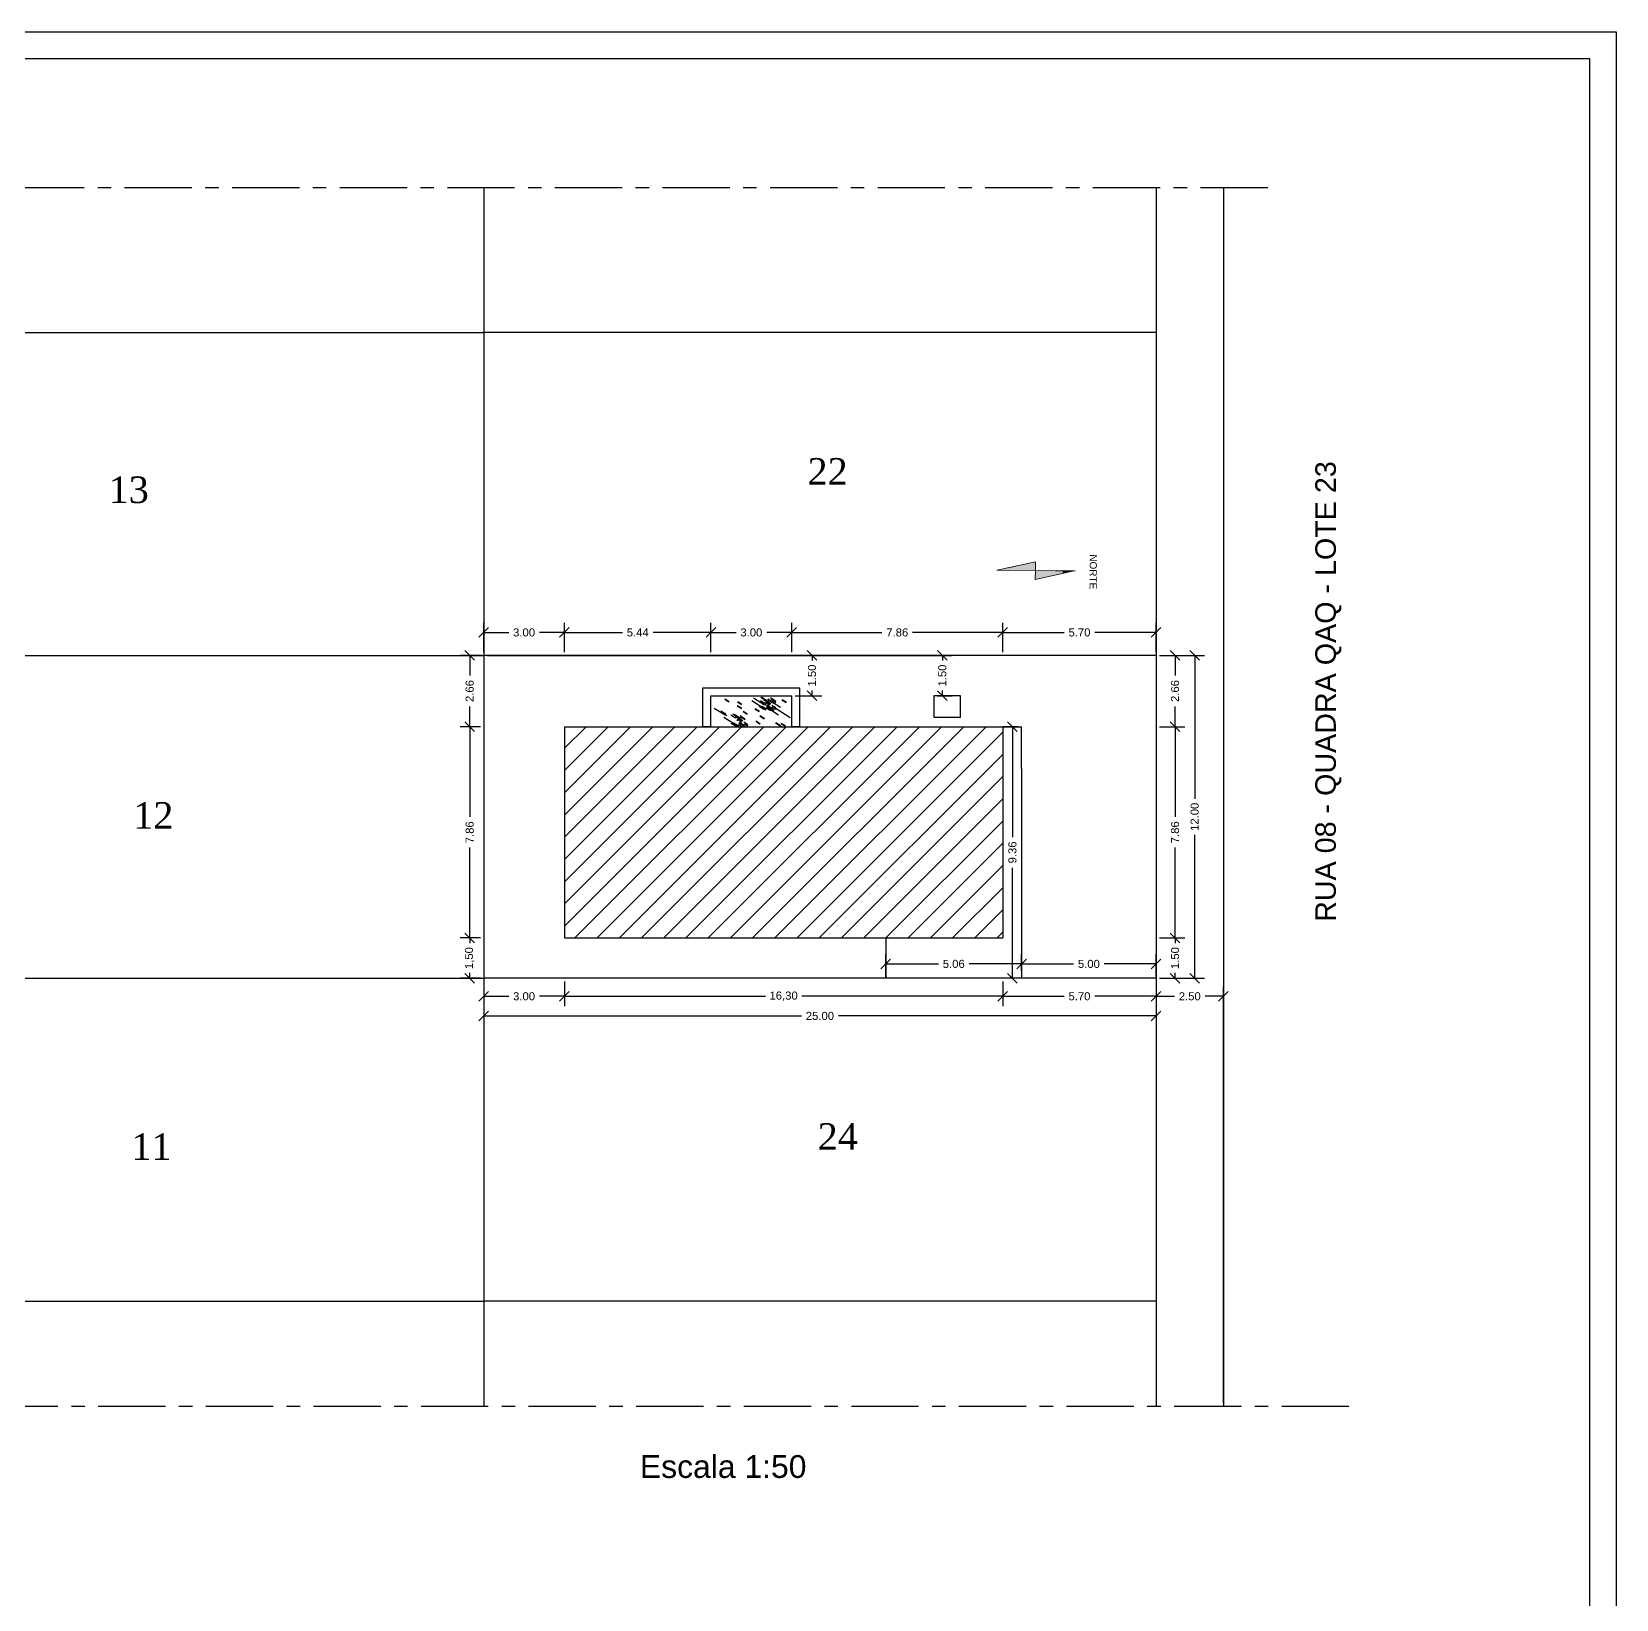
# Model space of a CAD drawing. Header units: millimetres. Extents: x 2182 to 2335, y 1488 to 1614.
# Drawn here: x 2250.69 to 2280.14, y 1581.41 to 1610.54 of the extents above; entities that cross this region are included whole.
import ezdxf

# ---------------------------------------------------------------- set-up
doc = ezdxf.new("R2010")
doc.units = ezdxf.units.MM
doc.linetypes.add('CENTER', pattern=[2, 1.25, -0.25, 0.25, -0.25])
doc.linetypes.add('HIDDEN', pattern=[0.375, 0.25, -0.125])
for name, color, linetype in [('contraventamentos', 7, 'Continuous'), ('default', 7, 'Continuous'), ('TEXTOS', 7, 'Continuous')]:
    doc.layers.add(name, color=color, linetype=linetype)
doc.layers.add('NORTE', color=7, linetype='Continuous', lineweight=0)
doc.styles.add('$PF_GREIDE', font='arial.ttf')
doc.styles.add('Anotativo', font='arial.ttf')
doc.styles.add('Swis721 Lt BT', font='swissl.ttf')
doc.styles.add('Times New Roman', font='times.ttf')
doc.dimstyles.get("Standard").update_dxf_attribs({"dimtxt": 0.15, "dimasz": 0.18, "dimexe": 0.18, "dimexo": 0.0625, "dimgap": 0.09, "dimtad": 0, "dimzin": 0, "dimdsep": 46, "dimtxsty": 'Anotativo', "dimblk": 'ARCHTICK', "dimcen": 0.09, "dimclrd": 1, "dimclre": 7, "dimadec": 0, "dimazin": 0, "dimtfac": 1, "dimtix": 1, "dimtofl": 0, "dimtmove": 0, "dimatfit": 3, "dimfxl": 1, "dimtolj": 1, "dimtzin": 0, "dimarcsym": 0})

# ---------------------------------------------------------------- blocks, each defined once
blk = doc.blocks.new('_ArchTick')
at = {"layer": 'contraventamentos'}
blk.add_line((-0.5, -0.5), (0.5, 0.5), dxfattribs=at)
blk = doc.blocks.new('*D496')
at = {"color": 7, "linetype": 'Continuous', "lineweight": -2, "transparency": 16777216}
for p, q in [((2271.983, 1598.95), (2272.486, 1598.95)), ((2271.983, 1592.95), (2272.486, 1592.95))]:
    blk.add_line(p, q, dxfattribs=at)
at = {"color": 1, "linetype": 'Continuous', "lineweight": -2, "transparency": 16777216}
for p, q in [((2272.306, 1598.95), (2272.306, 1596.286)), ((2272.306, 1592.95), (2272.306, 1595.615))]:
    blk.add_line(p, q, dxfattribs=at)
at = {"layer": 'Defpoints', "color": 0, "linetype": 'Continuous', "transparency": 16777216}
for p in [(2271.921, 1598.95), (2271.921, 1592.95), (2272.306, 1592.95)]:
    blk.add_point(p, dxfattribs=at)
at = {"color": 1, "linetype": 'Continuous', "lineweight": -2, "transparency": 16777216, "xscale": 0.18, "yscale": 0.18, "zscale": 0.18}
for p, rotation in [((2272.306, 1598.95), 90), ((2272.306, 1592.95), 270)]:
    blk.add_blockref('_ArchTick', p, dxfattribs=dict(at, rotation=rotation))
at = {"color": 0, "linetype": 'Continuous', "transparency": 16777216, "insert": (2272.306, 1595.95), "char_height": 0.15, "attachment_point": 5, "rotation": 90, "style": 'Anotativo'}
blk.add_mtext('\\A1;12.00', dxfattribs=at)
blk = doc.blocks.new('*D509')
at = {"color": 7, "linetype": 'Continuous', "lineweight": -2, "transparency": 16777216}
for p, q in [((2259.152, 1598.95), (2267.795, 1598.95)), ((2267.517, 1598.2), (2267.795, 1598.2))]:
    blk.add_line(p, q, dxfattribs=at)
at = {"color": 1, "linetype": 'Continuous', "lineweight": -2, "transparency": 16777216}
for p, q in [((2267.615, 1598.95), (2267.615, 1598.853)), ((2267.615, 1598.2), (2267.615, 1598.298))]:
    blk.add_line(p, q, dxfattribs=at)
at = {"layer": 'Defpoints', "color": 0, "linetype": 'Continuous', "transparency": 16777216}
for p in [(2259.089, 1598.95), (2267.454, 1598.2), (2267.615, 1598.2)]:
    blk.add_point(p, dxfattribs=at)
at = {"color": 1, "linetype": 'Continuous', "lineweight": -2, "transparency": 16777216, "xscale": 0.18, "yscale": 0.18, "zscale": 0.18}
for p, rotation in [((2267.615, 1598.95), 90), ((2267.615, 1598.2), 270)]:
    blk.add_blockref('_ArchTick', p, dxfattribs=dict(at, rotation=rotation))
at = {"color": 0, "linetype": 'Continuous', "transparency": 16777216, "insert": (2267.615, 1598.575), "char_height": 0.15, "attachment_point": 5, "rotation": 90, "style": 'Anotativo'}
blk.add_mtext('\\A1;1.50', dxfattribs=at)
blk = doc.blocks.new('*D497')
at = {"color": 7, "linetype": 'Continuous', "lineweight": -2, "transparency": 16777216}
for p, q in [((2259.058, 1598.95), (2258.648, 1598.95)), ((2259.027, 1597.625), (2258.648, 1597.625))]:
    blk.add_line(p, q, dxfattribs=at)
at = {"color": 1, "linetype": 'Continuous', "lineweight": -2, "transparency": 16777216}
for p, q in [((2258.828, 1598.95), (2258.828, 1598.574)), ((2258.828, 1597.625), (2258.828, 1598.002))]:
    blk.add_line(p, q, dxfattribs=at)
at = {"layer": 'Defpoints', "color": 0, "linetype": 'Continuous', "transparency": 16777216}
for p in [(2259.121, 1598.95), (2258.828, 1597.625), (2259.089, 1597.625)]:
    blk.add_point(p, dxfattribs=at)
at = {"color": 1, "linetype": 'Continuous', "lineweight": -2, "transparency": 16777216, "xscale": 0.18, "yscale": 0.18, "zscale": 0.18}
for p, rotation in [((2258.828, 1598.95), 90), ((2258.828, 1597.625), 270)]:
    blk.add_blockref('_ArchTick', p, dxfattribs=dict(at, rotation=rotation))
at = {"color": 0, "linetype": 'Continuous', "transparency": 16777216, "insert": (2258.828, 1598.288), "char_height": 0.15, "attachment_point": 5, "rotation": 90, "style": 'Anotativo'}
blk.add_mtext('\\A1;2.66', dxfattribs=at)
blk = doc.blocks.new('*D498')
at = {"color": 7, "linetype": 'Continuous', "lineweight": -2, "transparency": 16777216}
for p, q in [((2259.027, 1597.625), (2258.648, 1597.625)), ((2259.027, 1593.7), (2258.648, 1593.7))]:
    blk.add_line(p, q, dxfattribs=at)
at = {"color": 1, "linetype": 'Continuous', "lineweight": -2, "transparency": 16777216}
for p, q in [((2258.828, 1597.625), (2258.828, 1595.947)), ((2258.828, 1593.7), (2258.828, 1595.379))]:
    blk.add_line(p, q, dxfattribs=at)
at = {"layer": 'Defpoints', "color": 0, "linetype": 'Continuous', "transparency": 16777216}
for p in [(2259.089, 1597.625), (2258.828, 1593.7), (2259.089, 1593.7)]:
    blk.add_point(p, dxfattribs=at)
at = {"color": 1, "linetype": 'Continuous', "lineweight": -2, "transparency": 16777216, "xscale": 0.18, "yscale": 0.18, "zscale": 0.18}
for p, rotation in [((2258.828, 1597.625), 90), ((2258.828, 1593.7), 270)]:
    blk.add_blockref('_ArchTick', p, dxfattribs=dict(at, rotation=rotation))
at = {"color": 0, "linetype": 'Continuous', "transparency": 16777216, "insert": (2258.828, 1595.663), "char_height": 0.15, "attachment_point": 5, "rotation": 90, "style": 'Anotativo'}
blk.add_mtext('\\A1;7.86', dxfattribs=at)
blk = doc.blocks.new('*D510')
at = {"color": 7, "linetype": 'Continuous', "lineweight": -2, "transparency": 16777216}
for p, q in [((2259.027, 1593.7), (2258.648, 1593.7)), ((2259.027, 1592.95), (2258.648, 1592.95))]:
    blk.add_line(p, q, dxfattribs=at)
at = {"color": 1, "linetype": 'Continuous', "lineweight": -2, "transparency": 16777216}
for p, q in [((2258.828, 1593.7), (2258.828, 1593.603)), ((2258.828, 1592.95), (2258.828, 1593.048))]:
    blk.add_line(p, q, dxfattribs=at)
at = {"layer": 'Defpoints', "color": 0, "linetype": 'Continuous', "transparency": 16777216}
for p in [(2259.089, 1593.7), (2258.828, 1592.95), (2259.089, 1592.95)]:
    blk.add_point(p, dxfattribs=at)
at = {"color": 1, "linetype": 'Continuous', "lineweight": -2, "transparency": 16777216, "xscale": 0.18, "yscale": 0.18, "zscale": 0.18}
for p, rotation in [((2258.828, 1593.7), 90), ((2258.828, 1592.95), 270)]:
    blk.add_blockref('_ArchTick', p, dxfattribs=dict(at, rotation=rotation))
at = {"color": 0, "linetype": 'Continuous', "transparency": 16777216, "insert": (2258.828, 1593.325), "char_height": 0.15, "attachment_point": 5, "rotation": 90, "style": 'Anotativo'}
blk.add_mtext('\\A1;1,50', dxfattribs=at)
blk = doc.blocks.new('*D499')
at = {"color": 7, "linetype": 'Continuous', "lineweight": -2, "transparency": 16777216}
for p, q in [((2259.089, 1592.888), (2259.089, 1592.434)), ((2260.589, 1592.888), (2260.589, 1592.434))]:
    blk.add_line(p, q, dxfattribs=at)
at = {"color": 1, "linetype": 'Continuous', "lineweight": -2, "transparency": 16777216}
for p, q in [((2259.089, 1592.614), (2259.555, 1592.614)), ((2260.589, 1592.614), (2260.124, 1592.614))]:
    blk.add_line(p, q, dxfattribs=at)
at = {"layer": 'Defpoints', "color": 0, "linetype": 'Continuous', "transparency": 16777216}
for p in [(2259.089, 1592.95), (2260.589, 1592.95), (2260.589, 1592.614)]:
    blk.add_point(p, dxfattribs=at)
at = {"color": 1, "linetype": 'Continuous', "lineweight": -2, "transparency": 16777216, "xscale": 0.18, "yscale": 0.18, "zscale": 0.18, "rotation": 180}
blk.add_blockref('_ArchTick', (2259.089, 1592.614), dxfattribs=at)
at = {"color": 1, "linetype": 'Continuous', "lineweight": -2, "transparency": 16777216, "xscale": 0.18, "yscale": 0.18, "zscale": 0.18}
blk.add_blockref('_ArchTick', (2260.589, 1592.614), dxfattribs=at)
at = {"color": 0, "linetype": 'Continuous', "transparency": 16777216, "insert": (2259.839, 1592.614), "char_height": 0.15, "attachment_point": 5, "style": 'Anotativo'}
blk.add_mtext('\\A1;3.00', dxfattribs=at)
blk = doc.blocks.new('*D487')
at = {"color": 7, "linetype": 'Continuous', "lineweight": -2, "transparency": 16777216}
for p, q in [((2260.589, 1592.888), (2260.589, 1592.434)), ((2268.739, 1592.888), (2268.739, 1592.434))]:
    blk.add_line(p, q, dxfattribs=at)
at = {"color": 1, "linetype": 'Continuous', "lineweight": -2, "transparency": 16777216}
for p, q in [((2260.589, 1592.614), (2264.329, 1592.614)), ((2268.739, 1592.614), (2265, 1592.614))]:
    blk.add_line(p, q, dxfattribs=at)
at = {"layer": 'Defpoints', "color": 0, "linetype": 'Continuous', "transparency": 16777216}
for p in [(2260.589, 1592.95), (2268.739, 1592.95), (2268.739, 1592.614)]:
    blk.add_point(p, dxfattribs=at)
at = {"color": 1, "linetype": 'Continuous', "lineweight": -2, "transparency": 16777216, "xscale": 0.18, "yscale": 0.18, "zscale": 0.18, "rotation": 180}
blk.add_blockref('_ArchTick', (2260.589, 1592.614), dxfattribs=at)
at = {"color": 1, "linetype": 'Continuous', "lineweight": -2, "transparency": 16777216, "xscale": 0.18, "yscale": 0.18, "zscale": 0.18}
blk.add_blockref('_ArchTick', (2268.739, 1592.614), dxfattribs=at)
at = {"color": 0, "linetype": 'Continuous', "transparency": 16777216, "insert": (2264.664, 1592.614), "char_height": 0.15, "attachment_point": 5, "style": 'Anotativo'}
blk.add_mtext('\\A1;16,30', dxfattribs=at)
blk = doc.blocks.new('*D500')
at = {"color": 7, "linetype": 'Continuous', "lineweight": -2, "transparency": 16777216}
for p, q in [((2268.739, 1592.888), (2268.739, 1592.434)), ((2271.589, 1592.888), (2271.589, 1592.434))]:
    blk.add_line(p, q, dxfattribs=at)
at = {"color": 1, "linetype": 'Continuous', "lineweight": -2, "transparency": 16777216}
for p, q in [((2268.739, 1592.614), (2269.88, 1592.614)), ((2271.589, 1592.614), (2270.449, 1592.614))]:
    blk.add_line(p, q, dxfattribs=at)
at = {"layer": 'Defpoints', "color": 0, "linetype": 'Continuous', "transparency": 16777216}
for p in [(2268.739, 1592.95), (2271.589, 1592.95), (2271.589, 1592.614)]:
    blk.add_point(p, dxfattribs=at)
at = {"color": 1, "linetype": 'Continuous', "lineweight": -2, "transparency": 16777216, "xscale": 0.18, "yscale": 0.18, "zscale": 0.18, "rotation": 180}
blk.add_blockref('_ArchTick', (2268.739, 1592.614), dxfattribs=at)
at = {"color": 1, "linetype": 'Continuous', "lineweight": -2, "transparency": 16777216, "xscale": 0.18, "yscale": 0.18, "zscale": 0.18}
blk.add_blockref('_ArchTick', (2271.589, 1592.614), dxfattribs=at)
at = {"color": 0, "linetype": 'Continuous', "transparency": 16777216, "insert": (2270.164, 1592.614), "char_height": 0.15, "attachment_point": 5, "style": 'Anotativo'}
blk.add_mtext('\\A1;5.70', dxfattribs=at)
blk = doc.blocks.new('*D501')
at = {"color": 7, "linetype": 'Continuous', "lineweight": -2, "transparency": 16777216}
for p, q in [((2271.589, 1592.888), (2271.589, 1592.434)), ((2272.839, 1585.053), (2272.839, 1592.794))]:
    blk.add_line(p, q, dxfattribs=at)
at = {"color": 1, "linetype": 'Continuous', "lineweight": -2, "transparency": 16777216}
for p, q in [((2271.589, 1592.614), (2271.929, 1592.614)), ((2272.839, 1592.614), (2272.5, 1592.614))]:
    blk.add_line(p, q, dxfattribs=at)
at = {"layer": 'Defpoints', "color": 0, "linetype": 'Continuous', "transparency": 16777216}
for p in [(2271.589, 1592.95), (2272.839, 1592.614), (2272.839, 1584.99)]:
    blk.add_point(p, dxfattribs=at)
at = {"color": 1, "linetype": 'Continuous', "lineweight": -2, "transparency": 16777216, "xscale": 0.18, "yscale": 0.18, "zscale": 0.18, "rotation": 180}
blk.add_blockref('_ArchTick', (2271.589, 1592.614), dxfattribs=at)
at = {"color": 1, "linetype": 'Continuous', "lineweight": -2, "transparency": 16777216, "xscale": 0.18, "yscale": 0.18, "zscale": 0.18}
blk.add_blockref('_ArchTick', (2272.839, 1592.614), dxfattribs=at)
at = {"color": 0, "linetype": 'Continuous', "transparency": 16777216, "insert": (2272.214, 1592.614), "char_height": 0.15, "attachment_point": 5, "style": 'Anotativo'}
blk.add_mtext('\\A1;2.50', dxfattribs=at)
blk = doc.blocks.new('*D502')
at = {"color": 7, "linetype": 'Continuous', "lineweight": -2, "transparency": 16777216}
for p, q in [((2266.564, 1593.013), (2266.564, 1593.396)), ((2269.089, 1593.088), (2269.089, 1593.396))]:
    blk.add_line(p, q, dxfattribs=at)
at = {"color": 1, "linetype": 'Continuous', "lineweight": -2, "transparency": 16777216}
for p, q in [((2266.564, 1593.216), (2267.542, 1593.216)), ((2269.089, 1593.216), (2268.112, 1593.216))]:
    blk.add_line(p, q, dxfattribs=at)
at = {"layer": 'Defpoints', "color": 0, "linetype": 'Continuous', "transparency": 16777216}
for p in [(2269.089, 1593.216), (2266.564, 1592.95), (2269.089, 1593.025)]:
    blk.add_point(p, dxfattribs=at)
at = {"color": 1, "linetype": 'Continuous', "lineweight": -2, "transparency": 16777216, "xscale": 0.18, "yscale": 0.18, "zscale": 0.18, "rotation": 180}
blk.add_blockref('_ArchTick', (2266.564, 1593.216), dxfattribs=at)
at = {"color": 1, "linetype": 'Continuous', "lineweight": -2, "transparency": 16777216, "xscale": 0.18, "yscale": 0.18, "zscale": 0.18}
blk.add_blockref('_ArchTick', (2269.089, 1593.216), dxfattribs=at)
at = {"color": 0, "linetype": 'Continuous', "transparency": 16777216, "insert": (2267.827, 1593.216), "char_height": 0.15, "attachment_point": 5, "style": 'Anotativo'}
blk.add_mtext('\\A1;5.06', dxfattribs=at)
blk = doc.blocks.new('*D503')
at = {"color": 7, "linetype": 'Continuous', "lineweight": -2, "transparency": 16777216}
for p, q in [((2269.089, 1593.088), (2269.089, 1593.396)), ((2271.589, 1592.982), (2271.589, 1593.396))]:
    blk.add_line(p, q, dxfattribs=at)
at = {"color": 1, "linetype": 'Continuous', "lineweight": -2, "transparency": 16777216}
for p, q in [((2269.089, 1593.216), (2270.055, 1593.216)), ((2271.589, 1593.216), (2270.624, 1593.216))]:
    blk.add_line(p, q, dxfattribs=at)
at = {"layer": 'Defpoints', "color": 0, "linetype": 'Continuous', "transparency": 16777216}
for p in [(2271.589, 1593.216), (2269.089, 1593.025), (2271.589, 1592.919)]:
    blk.add_point(p, dxfattribs=at)
at = {"color": 1, "linetype": 'Continuous', "lineweight": -2, "transparency": 16777216, "xscale": 0.18, "yscale": 0.18, "zscale": 0.18, "rotation": 180}
blk.add_blockref('_ArchTick', (2269.089, 1593.216), dxfattribs=at)
at = {"color": 1, "linetype": 'Continuous', "lineweight": -2, "transparency": 16777216, "xscale": 0.18, "yscale": 0.18, "zscale": 0.18}
blk.add_blockref('_ArchTick', (2271.589, 1593.216), dxfattribs=at)
at = {"color": 0, "linetype": 'Continuous', "transparency": 16777216, "insert": (2270.339, 1593.216), "char_height": 0.15, "attachment_point": 5, "style": 'Anotativo'}
blk.add_mtext('\\A1;5.00', dxfattribs=at)
blk = doc.blocks.new('*D504')
at = {"color": 7, "linetype": 'Continuous', "lineweight": -2, "transparency": 16777216}
for p, q in [((2271.652, 1598.95), (2272.121, 1598.95)), ((2271.652, 1597.625), (2272.121, 1597.625))]:
    blk.add_line(p, q, dxfattribs=at)
at = {"color": 1, "linetype": 'Continuous', "lineweight": -2, "transparency": 16777216}
for p, q in [((2271.941, 1598.95), (2271.941, 1598.574)), ((2271.941, 1597.625), (2271.941, 1598.002))]:
    blk.add_line(p, q, dxfattribs=at)
at = {"layer": 'Defpoints', "color": 0, "linetype": 'Continuous', "transparency": 16777216}
for p in [(2271.589, 1598.95), (2271.589, 1597.625), (2271.941, 1597.625)]:
    blk.add_point(p, dxfattribs=at)
at = {"color": 1, "linetype": 'Continuous', "lineweight": -2, "transparency": 16777216, "xscale": 0.18, "yscale": 0.18, "zscale": 0.18}
for p, rotation in [((2271.941, 1598.95), 90), ((2271.941, 1597.625), 270)]:
    blk.add_blockref('_ArchTick', p, dxfattribs=dict(at, rotation=rotation))
at = {"color": 0, "linetype": 'Continuous', "transparency": 16777216, "insert": (2271.941, 1598.288), "char_height": 0.15, "attachment_point": 5, "rotation": 90, "style": 'Anotativo'}
blk.add_mtext('\\A1;2.66', dxfattribs=at)
blk = doc.blocks.new('*D488')
at = {"color": 7, "linetype": 'Continuous', "lineweight": -2, "transparency": 16777216}
for p, q in [((2271.652, 1597.625), (2272.121, 1597.625)), ((2271.652, 1593.7), (2272.121, 1593.7))]:
    blk.add_line(p, q, dxfattribs=at)
at = {"color": 1, "linetype": 'Continuous', "lineweight": -2, "transparency": 16777216}
for p, q in [((2271.941, 1597.625), (2271.941, 1595.947)), ((2271.941, 1593.7), (2271.941, 1595.379))]:
    blk.add_line(p, q, dxfattribs=at)
at = {"layer": 'Defpoints', "color": 0, "linetype": 'Continuous', "transparency": 16777216}
for p in [(2271.589, 1597.625), (2271.589, 1593.7), (2271.941, 1593.7)]:
    blk.add_point(p, dxfattribs=at)
at = {"color": 1, "linetype": 'Continuous', "lineweight": -2, "transparency": 16777216, "xscale": 0.18, "yscale": 0.18, "zscale": 0.18}
for p, rotation in [((2271.941, 1597.625), 90), ((2271.941, 1593.7), 270)]:
    blk.add_blockref('_ArchTick', p, dxfattribs=dict(at, rotation=rotation))
at = {"color": 0, "linetype": 'Continuous', "transparency": 16777216, "insert": (2271.941, 1595.663), "char_height": 0.15, "attachment_point": 5, "rotation": 90, "style": 'Anotativo'}
blk.add_mtext('\\A1;7.86', dxfattribs=at)
blk = doc.blocks.new('*D489')
at = {"color": 7, "linetype": 'Continuous', "lineweight": -2, "transparency": 16777216}
for p, q in [((2271.652, 1593.7), (2272.121, 1593.7)), ((2271.652, 1592.95), (2272.121, 1592.95))]:
    blk.add_line(p, q, dxfattribs=at)
at = {"color": 1, "linetype": 'Continuous', "lineweight": -2, "transparency": 16777216}
for p, q in [((2271.941, 1593.7), (2271.941, 1593.603)), ((2271.941, 1592.95), (2271.941, 1593.048))]:
    blk.add_line(p, q, dxfattribs=at)
at = {"layer": 'Defpoints', "color": 0, "linetype": 'Continuous', "transparency": 16777216}
for p in [(2271.589, 1593.7), (2271.589, 1592.95), (2271.941, 1592.95)]:
    blk.add_point(p, dxfattribs=at)
at = {"color": 1, "linetype": 'Continuous', "lineweight": -2, "transparency": 16777216, "xscale": 0.18, "yscale": 0.18, "zscale": 0.18}
for p, rotation in [((2271.941, 1593.7), 90), ((2271.941, 1592.95), 270)]:
    blk.add_blockref('_ArchTick', p, dxfattribs=dict(at, rotation=rotation))
at = {"color": 0, "linetype": 'Continuous', "transparency": 16777216, "insert": (2271.941, 1593.325), "char_height": 0.15, "attachment_point": 5, "rotation": 90, "style": 'Anotativo'}
blk.add_mtext('\\A1;1.50', dxfattribs=at)
blk = doc.blocks.new('*D505')
at = {"color": 7, "linetype": 'Continuous', "lineweight": -2, "transparency": 16777216}
for p, q in [((2269.027, 1597.625), (2268.738, 1597.625)), ((2269.027, 1592.95), (2268.738, 1592.95))]:
    blk.add_line(p, q, dxfattribs=at)
at = {"color": 1, "linetype": 'Continuous', "lineweight": -2, "transparency": 16777216}
for p, q in [((2268.918, 1597.625), (2268.918, 1595.573)), ((2268.918, 1592.95), (2268.918, 1595.003))]:
    blk.add_line(p, q, dxfattribs=at)
at = {"layer": 'Defpoints', "color": 0, "linetype": 'Continuous', "transparency": 16777216}
for p in [(2268.918, 1597.625), (2269.089, 1597.625), (2269.089, 1592.95)]:
    blk.add_point(p, dxfattribs=at)
at = {"color": 1, "linetype": 'Continuous', "lineweight": -2, "transparency": 16777216, "xscale": 0.18, "yscale": 0.18, "zscale": 0.18}
for p, rotation in [((2268.918, 1597.625), 90), ((2268.918, 1592.95), 270)]:
    blk.add_blockref('_ArchTick', p, dxfattribs=dict(at, rotation=rotation))
at = {"color": 0, "linetype": 'Continuous', "transparency": 16777216, "insert": (2268.918, 1595.288), "char_height": 0.15, "attachment_point": 5, "rotation": 90, "style": 'Anotativo'}
blk.add_mtext('\\A1;9.36', dxfattribs=at)
blk = doc.blocks.new('*D506')
at = {"color": 7, "linetype": 'Continuous', "lineweight": -2, "transparency": 16777216}
for p, q in [((2265.277, 1598.95), (2265.012, 1598.95)), ((2264.877, 1598.2), (2265.372, 1598.2))]:
    blk.add_line(p, q, dxfattribs=at)
at = {"color": 1, "linetype": 'Continuous', "lineweight": -2, "transparency": 16777216}
for p, q in [((2265.192, 1598.95), (2265.192, 1598.853)), ((2265.192, 1598.2), (2265.192, 1598.298))]:
    blk.add_line(p, q, dxfattribs=at)
at = {"layer": 'Defpoints', "color": 0, "linetype": 'Continuous', "transparency": 16777216}
for p in [(2265.192, 1598.95), (2265.339, 1598.95), (2264.814, 1598.2)]:
    blk.add_point(p, dxfattribs=at)
at = {"color": 1, "linetype": 'Continuous', "lineweight": -2, "transparency": 16777216, "xscale": 0.18, "yscale": 0.18, "zscale": 0.18}
for p, rotation in [((2265.192, 1598.95), 90), ((2265.192, 1598.2), 270)]:
    blk.add_blockref('_ArchTick', p, dxfattribs=dict(at, rotation=rotation))
at = {"color": 0, "linetype": 'Continuous', "transparency": 16777216, "insert": (2265.192, 1598.575), "char_height": 0.15, "attachment_point": 5, "rotation": 90, "style": 'Anotativo'}
blk.add_mtext('\\A1;1.50', dxfattribs=at)
blk = doc.blocks.new('*D490')
at = {"color": 7, "linetype": 'Continuous', "lineweight": -2, "transparency": 16777216}
for p, q in [((2259.089, 1592.857), (2259.089, 1592.069)), ((2271.589, 1592.857), (2271.589, 1592.069))]:
    blk.add_line(p, q, dxfattribs=at)
at = {"color": 1, "linetype": 'Continuous', "lineweight": -2, "transparency": 16777216}
for p, q in [((2259.089, 1592.249), (2264.995, 1592.249)), ((2271.589, 1592.249), (2265.684, 1592.249))]:
    blk.add_line(p, q, dxfattribs=at)
at = {"layer": 'Defpoints', "color": 0, "linetype": 'Continuous', "transparency": 16777216}
for p in [(2259.089, 1592.919), (2271.589, 1592.919), (2271.589, 1592.249)]:
    blk.add_point(p, dxfattribs=at)
at = {"color": 1, "linetype": 'Continuous', "lineweight": -2, "transparency": 16777216, "xscale": 0.18, "yscale": 0.18, "zscale": 0.18, "rotation": 180}
blk.add_blockref('_ArchTick', (2259.089, 1592.249), dxfattribs=at)
at = {"color": 1, "linetype": 'Continuous', "lineweight": -2, "transparency": 16777216, "xscale": 0.18, "yscale": 0.18, "zscale": 0.18}
blk.add_blockref('_ArchTick', (2271.589, 1592.249), dxfattribs=at)
at = {"color": 0, "linetype": 'Continuous', "transparency": 16777216, "insert": (2265.339, 1592.249), "char_height": 0.15, "attachment_point": 5, "style": 'Anotativo'}
blk.add_mtext('\\A1;25.00', dxfattribs=at)
blk = doc.blocks.new('*D507')
at = {"color": 7, "linetype": 'Continuous', "lineweight": -2, "transparency": 16777216}
for p, q in [((2259.089, 1599.013), (2259.089, 1599.556)), ((2260.589, 1599.013), (2260.589, 1599.556))]:
    blk.add_line(p, q, dxfattribs=at)
at = {"color": 1, "linetype": 'Continuous', "lineweight": -2, "transparency": 16777216}
for p, q in [((2259.089, 1599.376), (2259.555, 1599.376)), ((2260.589, 1599.376), (2260.124, 1599.376))]:
    blk.add_line(p, q, dxfattribs=at)
at = {"layer": 'Defpoints', "color": 0, "linetype": 'Continuous', "transparency": 16777216}
for p in [(2260.589, 1599.376), (2259.089, 1598.95), (2260.589, 1598.95)]:
    blk.add_point(p, dxfattribs=at)
at = {"color": 1, "linetype": 'Continuous', "lineweight": -2, "transparency": 16777216, "xscale": 0.18, "yscale": 0.18, "zscale": 0.18, "rotation": 180}
blk.add_blockref('_ArchTick', (2259.089, 1599.376), dxfattribs=at)
at = {"color": 1, "linetype": 'Continuous', "lineweight": -2, "transparency": 16777216, "xscale": 0.18, "yscale": 0.18, "zscale": 0.18}
blk.add_blockref('_ArchTick', (2260.589, 1599.376), dxfattribs=at)
at = {"color": 0, "linetype": 'Continuous', "transparency": 16777216, "insert": (2259.839, 1599.376), "char_height": 0.15, "attachment_point": 5, "style": 'Anotativo'}
blk.add_mtext('\\A1;3.00', dxfattribs=at)
blk = doc.blocks.new('*D491')
at = {"color": 7, "linetype": 'Continuous', "lineweight": -2, "transparency": 16777216}
for p, q in [((2260.589, 1599.013), (2260.589, 1599.556)), ((2263.314, 1599.013), (2263.314, 1599.556))]:
    blk.add_line(p, q, dxfattribs=at)
at = {"color": 1, "linetype": 'Continuous', "lineweight": -2, "transparency": 16777216}
for p, q in [((2260.589, 1599.376), (2261.667, 1599.376)), ((2263.314, 1599.376), (2262.236, 1599.376))]:
    blk.add_line(p, q, dxfattribs=at)
at = {"layer": 'Defpoints', "color": 0, "linetype": 'Continuous', "transparency": 16777216}
for p in [(2263.314, 1599.376), (2260.589, 1598.95), (2263.314, 1598.95)]:
    blk.add_point(p, dxfattribs=at)
at = {"color": 1, "linetype": 'Continuous', "lineweight": -2, "transparency": 16777216, "xscale": 0.18, "yscale": 0.18, "zscale": 0.18, "rotation": 180}
blk.add_blockref('_ArchTick', (2260.589, 1599.376), dxfattribs=at)
at = {"color": 1, "linetype": 'Continuous', "lineweight": -2, "transparency": 16777216, "xscale": 0.18, "yscale": 0.18, "zscale": 0.18}
blk.add_blockref('_ArchTick', (2263.314, 1599.376), dxfattribs=at)
at = {"color": 0, "linetype": 'Continuous', "transparency": 16777216, "insert": (2261.952, 1599.376), "char_height": 0.15, "attachment_point": 5, "style": 'Anotativo'}
blk.add_mtext('\\A1;5.44', dxfattribs=at)
blk = doc.blocks.new('*D492')
at = {"color": 7, "linetype": 'Continuous', "lineweight": -2, "transparency": 16777216}
for p, q in [((2263.314, 1599.013), (2263.314, 1599.556)), ((2264.814, 1599.013), (2264.814, 1599.556))]:
    blk.add_line(p, q, dxfattribs=at)
at = {"color": 1, "linetype": 'Continuous', "lineweight": -2, "transparency": 16777216}
for p, q in [((2263.314, 1599.376), (2263.78, 1599.376)), ((2264.814, 1599.376), (2264.349, 1599.376))]:
    blk.add_line(p, q, dxfattribs=at)
at = {"layer": 'Defpoints', "color": 0, "linetype": 'Continuous', "transparency": 16777216}
for p in [(2264.814, 1599.376), (2263.314, 1598.95), (2264.814, 1598.95)]:
    blk.add_point(p, dxfattribs=at)
at = {"color": 1, "linetype": 'Continuous', "lineweight": -2, "transparency": 16777216, "xscale": 0.18, "yscale": 0.18, "zscale": 0.18, "rotation": 180}
blk.add_blockref('_ArchTick', (2263.314, 1599.376), dxfattribs=at)
at = {"color": 1, "linetype": 'Continuous', "lineweight": -2, "transparency": 16777216, "xscale": 0.18, "yscale": 0.18, "zscale": 0.18}
blk.add_blockref('_ArchTick', (2264.814, 1599.376), dxfattribs=at)
at = {"color": 0, "linetype": 'Continuous', "transparency": 16777216, "insert": (2264.064, 1599.376), "char_height": 0.15, "attachment_point": 5, "style": 'Anotativo'}
blk.add_mtext('\\A1;3.00', dxfattribs=at)
blk = doc.blocks.new('*D493')
at = {"color": 7, "linetype": 'Continuous', "lineweight": -2, "transparency": 16777216}
for p, q in [((2264.814, 1599.013), (2264.814, 1599.556)), ((2268.739, 1599.013), (2268.739, 1599.556))]:
    blk.add_line(p, q, dxfattribs=at)
at = {"color": 1, "linetype": 'Continuous', "lineweight": -2, "transparency": 16777216}
for p, q in [((2264.814, 1599.376), (2266.493, 1599.376)), ((2268.739, 1599.376), (2267.061, 1599.376))]:
    blk.add_line(p, q, dxfattribs=at)
at = {"layer": 'Defpoints', "color": 0, "linetype": 'Continuous', "transparency": 16777216}
for p in [(2268.739, 1599.376), (2264.814, 1598.95), (2268.739, 1598.95)]:
    blk.add_point(p, dxfattribs=at)
at = {"color": 1, "linetype": 'Continuous', "lineweight": -2, "transparency": 16777216, "xscale": 0.18, "yscale": 0.18, "zscale": 0.18, "rotation": 180}
blk.add_blockref('_ArchTick', (2264.814, 1599.376), dxfattribs=at)
at = {"color": 1, "linetype": 'Continuous', "lineweight": -2, "transparency": 16777216, "xscale": 0.18, "yscale": 0.18, "zscale": 0.18}
blk.add_blockref('_ArchTick', (2268.739, 1599.376), dxfattribs=at)
at = {"color": 0, "linetype": 'Continuous', "transparency": 16777216, "insert": (2266.777, 1599.376), "char_height": 0.15, "attachment_point": 5, "style": 'Anotativo'}
blk.add_mtext('\\A1;7.86', dxfattribs=at)
blk = doc.blocks.new('*D508')
at = {"color": 7, "linetype": 'Continuous', "lineweight": -2, "transparency": 16777216}
for p, q in [((2268.739, 1599.013), (2268.739, 1599.556)), ((2271.589, 1599.013), (2271.589, 1599.556))]:
    blk.add_line(p, q, dxfattribs=at)
at = {"color": 1, "linetype": 'Continuous', "lineweight": -2, "transparency": 16777216}
for p, q in [((2268.739, 1599.376), (2269.88, 1599.376)), ((2271.589, 1599.376), (2270.449, 1599.376))]:
    blk.add_line(p, q, dxfattribs=at)
at = {"layer": 'Defpoints', "color": 0, "linetype": 'Continuous', "transparency": 16777216}
for p in [(2271.589, 1599.376), (2268.739, 1598.95), (2271.589, 1598.95)]:
    blk.add_point(p, dxfattribs=at)
at = {"color": 1, "linetype": 'Continuous', "lineweight": -2, "transparency": 16777216, "xscale": 0.18, "yscale": 0.18, "zscale": 0.18, "rotation": 180}
blk.add_blockref('_ArchTick', (2268.739, 1599.376), dxfattribs=at)
at = {"color": 1, "linetype": 'Continuous', "lineweight": -2, "transparency": 16777216, "xscale": 0.18, "yscale": 0.18, "zscale": 0.18}
blk.add_blockref('_ArchTick', (2271.589, 1599.376), dxfattribs=at)
at = {"color": 0, "linetype": 'Continuous', "transparency": 16777216, "insert": (2270.164, 1599.376), "char_height": 0.15, "attachment_point": 5, "style": 'Anotativo'}
blk.add_mtext('\\A1;5.70', dxfattribs=at)
blk = doc.blocks.new('NORTE')
at = {"color": 5, "linetype": 'ByBlock', "lineweight": 5}
blk.add_line((331.58, 265.86), (333.69, 265.86), dxfattribs=at)
blk.add_lwpolyline([(333.69, 256.55), (333.69, 265.86), (335.8, 265.86)], dxfattribs=at)
at = {"layer": 'NORTE', "color": 5, "linetype": 'Continuous', "lineweight": 5}
for p, q in [((333.69, 265.86), (333.69, 275.55)), ((333.69, 275.17), (333.69, 275.17)), ((333.69, 275.17), (333.69, 275.17)), ((333.69, 275.17), (333.69, 275.17)), ((333.69, 275.17), (333.69, 275.17)), ((333.69, 275.17), (333.69, 275.17)), ((333.69, 275.17), (333.69, 275.17)), ((333.69, 275.17), (333.69, 272.98)), ((334.18, 272.98), (333.69, 275.17)), ((333.69, 272.98), (333.69, 272.98)), ((333.69, 272.98), (333.69, 272.44)), ((333.69, 272.44), (333.69, 272.44)), ((333.69, 272.44), (333.69, 265.86)), ((334.18, 272.98), (334.18, 272.98)), ((334.18, 272.98), (334.31, 272.44)), ((334.31, 272.44), (334.31, 272.44)), ((334.31, 272.44), (335.8, 265.86)), ((333.69, 265.86), (331.58, 265.86)), ((331.58, 265.86), (331.58, 265.86)), ((331.58, 265.86), (331.58, 265.86)), ((331.58, 265.86), (333.07, 259.28)), ((333.69, 265.86), (335.8, 265.86)), ((333.69, 265.86), (333.69, 265.86)), ((333.69, 265.86), (333.69, 265.86)), ((333.69, 265.86), (333.69, 265.86)), ((333.69, 265.86), (333.69, 259.28))]:
    blk.add_line(p, q, dxfattribs=at)
at = {"layer": 'NORTE', "color": 5, "lineweight": 5}
for p, q in [((335.8, 265.86), (333.69, 275.17)), ((331.58, 265.86), (333.69, 256.55))]:
    blk.add_line(p, q, dxfattribs=at)
at = {"layer": 'NORTE', "color": 5, "linetype": 'Continuous', "lineweight": 5}
for points in [[(333.69, 275.17), (333.69, 275.17), (333.69, 275.17)], [(333.69, 275.17), (333.69, 272.98), (334.18, 272.98)], [(333.69, 272.98), (333.69, 272.98), (334.18, 272.98)], [(333.69, 272.98), (333.69, 272.44), (334.31, 272.44)], [(333.69, 272.44), (333.69, 272.44), (334.31, 272.44)], [(333.69, 272.44), (333.69, 265.86), (335.8, 265.86)], [(333.69, 265.86), (331.58, 265.86), (333.69, 265.86)], [(331.58, 265.86), (331.58, 265.86), (333.69, 265.86)], [(331.58, 265.86), (331.58, 265.86), (333.69, 265.86)], [(331.58, 265.86), (333.69, 265.86), (333.69, 265.86)], [(331.58, 265.86), (333.07, 259.28), (333.69, 256.55)], [(333.69, 265.86), (333.69, 265.86), (335.8, 265.86)]]:
    blk.add_solid(points, dxfattribs=at)
at = {"layer": 'NORTE', "color": 5, "linetype": 'Continuous', "lineweight": 5, "extrusion": (0, 0, -1)}
for points in [[(-333.69, 272.98), (-334.18, 272.98), (-334.18, 272.98)], [(-333.69, 272.98), (-334.18, 272.98), (-334.31, 272.44)], [(-333.69, 272.44), (-334.31, 272.44), (-334.31, 272.44)], [(-333.69, 272.44), (-334.31, 272.44), (-335.8, 265.86)], [(-331.58, 265.86), (-333.69, 265.86), (-333.69, 265.86)], [(-331.58, 265.86), (-333.69, 265.86), (-333.69, 256.55)]]:
    blk.add_solid(points, dxfattribs=at)
at = {"color": 5, "lineweight": 5, "style": '$PF_GREIDE'}
blk.add_text('NORTE ', height=1.72, dxfattribs=at).set_placement((329.63, 278.94))

msp = doc.modelspace()

# ---------------------------------------------------------------- hatches: boundary and pattern name
at = {"linetype": 'Continuous'}
h = msp.add_hatch(dxfattribs=at)
h.set_pattern_fill('ANSI31', scale=0.092)
h.set_pattern_definition([(45, (177.65666, -29.24293), (-0.20654589, 0.20654589), [])])
h.paths.add_polyline_path([(2268.739, 1593.7), (2268.739, 1597.625), (2260.589, 1597.625), (2260.589, 1593.7)])

# ---------------------------------------------------------------- linework, layer by layer
at = {"color": 1, "linetype": 'CENTER'}
for p, q in [((2273.663, 1607.64), (2243.726, 1607.64)), ((2275.174, 1584.99), (2243.311, 1584.99))]:
    msp.add_line(p, q, dxfattribs=at)
at = {"color": 7, "linetype": 'ByBlock'}
for p, q in [((2259.089, 1607.64), (2259.089, 1604.95)), ((2271.589, 1607.64), (2271.589, 1584.99)), ((2272.839, 1607.64), (2272.839, 1584.99)), ((2259.089, 1604.95), (2259.089, 1598.95)), ((2259.089, 1598.95), (2259.089, 1592.95)), ((2259.089, 1592.95), (2259.089, 1586.95)), ((2259.089, 1586.95), (2259.089, 1584.99))]:
    msp.add_line(p, q, dxfattribs=at)
at = {"color": 7, "linetype": 'Continuous'}
for p, q in [((2246.589, 1604.95), (2259.089, 1604.95)), ((2271.589, 1604.95), (2259.089, 1604.95)), ((2246.589, 1598.95), (2259.089, 1598.95)), ((2271.589, 1598.95), (2259.089, 1598.95)), ((2246.589, 1592.95), (2259.089, 1592.95)), ((2271.589, 1592.95), (2259.089, 1592.95)), ((2246.589, 1586.95), (2259.089, 1586.95)), ((2271.589, 1586.95), (2259.089, 1586.95))]:
    msp.add_line(p, q, dxfattribs=at)
at = {"color": 2, "linetype": 'ByBlock'}
for p, q in [((2263.164, 1598.35), (2264.964, 1598.35)), ((2263.314, 1598.2), (2264.814, 1598.2))]:
    msp.add_line(p, q, dxfattribs=at)
at = {"color": 2, "linetype": 'Continuous'}
for p, q in [((2263.164, 1597.625), (2263.164, 1598.35)), ((2263.314, 1597.625), (2263.314, 1598.2)), ((2264.814, 1597.625), (2264.814, 1598.2)), ((2264.964, 1597.625), (2264.964, 1598.35)), ((2263.314, 1597.625), (2263.164, 1597.625)), ((2264.964, 1597.625), (2264.814, 1597.625))]:
    msp.add_line(p, q, dxfattribs=at)
at = {"color": 1, "linetype": 'Continuous'}
for p, q in [((2267.954, 1598.2), (2267.454, 1598.2)), ((2267.454, 1598.2), (2267.454, 1597.8)), ((2267.954, 1597.8), (2267.954, 1598.2)), ((2267.454, 1597.8), (2267.954, 1597.8)), ((2268.739, 1597.625), (2269.089, 1597.625)), ((2269.089, 1596.85), (2269.089, 1597.625)), ((2269.089, 1596.85), (2269.089, 1595.775)), ((2269.089, 1595.8), (2269.089, 1592.95))]:
    msp.add_line(p, q, dxfattribs=at)
at = {"color": 4, "linetype": 'ByBlock'}
msp.add_line((2260.589, 1597.625), (2268.739, 1597.625), dxfattribs=at)
at = {"color": 4, "linetype": 'Continuous'}
for p, q in [((2260.589, 1597.625), (2260.589, 1593.7)), ((2268.739, 1597.625), (2268.739, 1593.7)), ((2260.589, 1593.7), (2268.739, 1593.7))]:
    msp.add_line(p, q, dxfattribs=at)
at = {"color": 1, "linetype": 'ByBlock'}
msp.add_line((2266.564, 1593.7), (2266.564, 1592.95), dxfattribs=at)
at = {"color": 1, "linetype": 'HIDDEN'}
msp.add_line((2269.089, 1593.7), (2269.089, 1593.025), dxfattribs=at)
at = {"color": 6, "linetype": 'Continuous'}
for points in [[(2197.344, 1610.541), (2280.144, 1610.541), (2280.144, 1552.141), (2197.344, 1552.141)], [(2197.844, 1610.041), (2279.644, 1610.041), (2279.644, 1552.641), (2197.844, 1552.641)]]:
    msp.add_lwpolyline(points, close=True, dxfattribs=at)
at = {"color": 1, "linetype": 'Continuous'}
msp.add_lwpolyline([(2269.089, 1593.025), (2269.089, 1592.95), (2266.564, 1592.95), (2266.564, 1593.025)], dxfattribs=at)
at = {"layer": 'default', "color": 8}
for p, q in [((2263.648, 1598.081), (2263.57, 1598.131)), ((2263.652, 1598.087), (2263.574, 1598.137)), ((2264.31, 1598.027), (2264.106, 1598.154)), ((2264.385, 1598.088), (2264.262, 1598.165)), ((2264.418, 1598.039), (2264.289, 1598.122)), ((2264.463, 1598.08), (2264.373, 1598.136)), ((2264.385, 1598.088), (2264.387, 1598.112)), ((2264.465, 1598.062), (2264.387, 1598.112)), ((2264.518, 1598.081), (2264.43, 1598.137)), ((2264.712, 1598.068), (2264.634, 1598.118)), ((2264.716, 1598.074), (2264.638, 1598.124)), ((2263.575, 1597.837), (2263.371, 1597.964)), ((2263.611, 1597.829), (2263.491, 1597.904)), ((2263.77, 1597.786), (2263.68, 1597.842)), ((2263.868, 1597.776), (2263.745, 1597.853)), ((2263.881, 1597.958), (2263.803, 1598.008)), ((2263.884, 1598.032), (2263.806, 1598.082)), ((2263.885, 1597.964), (2263.807, 1598.014)), ((2263.888, 1598.038), (2263.81, 1598.088)), ((2263.946, 1597.768), (2263.856, 1597.824)), ((2263.989, 1597.853), (2263.911, 1597.903)), ((2263.993, 1597.859), (2263.915, 1597.909)), ((2264.209, 1597.903), (2264.131, 1597.953)), ((2264.213, 1597.909), (2264.135, 1597.959)), ((2264.298, 1597.943), (2264.208, 1597.999)), ((2264.302, 1597.768), (2264.224, 1597.818)), ((2264.347, 1598.019), (2264.226, 1598.094)), ((2264.306, 1597.774), (2264.228, 1597.824)), ((2264.332, 1597.933), (2264.241, 1597.989)), ((2264.323, 1598.048), (2264.325, 1598.072)), ((2264.403, 1598.022), (2264.325, 1598.072)), ((2264.571, 1597.842), (2264.339, 1597.987)), ((2264.341, 1597.948), (2264.343, 1597.972)), ((2264.421, 1597.922), (2264.343, 1597.972)), ((2264.468, 1597.928), (2264.349, 1598.002)), ((2264.449, 1597.962), (2264.359, 1598.018)), ((2264.518, 1597.973), (2264.444, 1598.021)), ((2264.449, 1597.962), (2264.451, 1597.986)), ((2264.518, 1597.943), (2264.451, 1597.986)), ((2264.786, 1597.789), (2264.459, 1597.998)), ((2264.463, 1598.08), (2264.465, 1598.104)), ((2264.518, 1598.07), (2264.465, 1598.104)), ((2263.781, 1597.631), (2263.691, 1597.687)), ((2263.814, 1597.621), (2263.724, 1597.677)), ((2263.77, 1597.786), (2263.772, 1597.81)), ((2263.901, 1597.727), (2263.772, 1597.81)), ((2263.806, 1597.736), (2263.808, 1597.76)), ((2263.886, 1597.71), (2263.808, 1597.76)), ((2263.824, 1597.636), (2263.826, 1597.66)), ((2263.904, 1597.61), (2263.826, 1597.66)), ((2263.951, 1597.616), (2263.832, 1597.69)), ((2263.932, 1597.65), (2263.842, 1597.706)), ((2263.868, 1597.776), (2263.87, 1597.8)), ((2263.948, 1597.75), (2263.87, 1597.8)), ((2264.001, 1597.661), (2263.927, 1597.709)), ((2263.932, 1597.65), (2263.934, 1597.674)), ((2264.001, 1597.631), (2263.934, 1597.674)), ((2264.225, 1597.669), (2264.147, 1597.719)), ((2264.229, 1597.675), (2264.151, 1597.725)), ((2264.643, 1597.613), (2264.514, 1597.693)), ((2264.608, 1597.643), (2264.518, 1597.699)), ((2264.694, 1597.627), (2264.616, 1597.677)), ((2264.698, 1597.633), (2264.62, 1597.683))]:
    msp.add_line(p, q, dxfattribs=at)
at = {"layer": 'default'}
for p, q in [((2264.425, 1598.049), (2264.24, 1598.168)), ((2264.607, 1597.982), (2264.369, 1598.13)), ((2264.518, 1598.096), (2264.418, 1598.159)), ((2263.588, 1597.858), (2263.498, 1597.914)), ((2263.908, 1597.737), (2263.723, 1597.856)), ((2264.336, 1597.94), (2264.071, 1598.105)), ((2264.323, 1598.048), (2264.233, 1598.104)), ((2264.341, 1597.948), (2264.251, 1598.004)), ((2264.487, 1597.924), (2264.353, 1598.008)), ((2263.819, 1597.628), (2263.554, 1597.793)), ((2263.824, 1597.636), (2263.734, 1597.692)), ((2263.97, 1597.612), (2263.835, 1597.696))]:
    msp.add_line(p, q, dxfattribs=at)

# ---------------------------------------------------------------- block references
at = {"lineweight": 5, "xscale": 0.0771511780583284, "yscale": 0.0771511780583284, "zscale": 0.0771511780583284, "rotation": 269.4193693880723}
msp.add_blockref('NORTE', (2249.095, 1626.477), dxfattribs=at)

# ---------------------------------------------------------------- texts
at = {"layer": 'TEXTOS', "color": 3}
for s, height, style, p in [('22', 0.4941, 'Times New Roman', (2265.109, 1602.123)), ('13', 0.4941, 'Times New Roman', (2252.117, 1601.782)), ('12', 0.4941, 'Times New Roman', (2252.574, 1595.729)), ('24', 0.4941, 'Times New Roman', (2265.298, 1589.762)), ('11', 0.4941, 'Times New Roman', (2252.539, 1589.574)), ('LOCAÇÃO                                                                                        Escala 1:50', 0.4242, 'Swis721 Lt BT', (2244.608, 1583.663))]:
    msp.add_text(s, height=height, dxfattribs=dict(at, style=style)).set_placement(p)
at = {"layer": 'TEXTOS', "color": 3, "style": 'Swis721 Lt BT'}
msp.add_text('RUA 08 - QUADRA QAQ - LOTE 23', height=0.38163, rotation=90, dxfattribs=at).set_placement((2274.93, 1593.998))

# ---------------------------------------------------------------- dimensions: what is measured, and where the dimension line sits
at = {"color": 1, "linetype": 'Continuous'}
for base, p1, p2, text, picture, middle in [((2260.589, 1599.376), (2259.089, 1598.95), (2260.589, 1598.95), '3.00', '*D507', (2259.839, 1599.376)), ((2263.314, 1599.376), (2260.589, 1598.95), (2263.314, 1598.95), '5.44', '*D491', (2261.952, 1599.376)), ((2264.814, 1599.376), (2263.314, 1598.95), (2264.814, 1598.95), '3.00', '*D492', (2264.064, 1599.376)), ((2268.739, 1599.376), (2264.814, 1598.95), (2268.739, 1598.95), '7.86', '*D493', (2266.777, 1599.376)), ((2271.589, 1599.376), (2268.739, 1598.95), (2271.589, 1598.95), '5.70', '*D508', (2270.164, 1599.376)), ((2271.589, 1593.216), (2269.089, 1593.025), (2271.589, 1592.919), '5.00', '*D503', (2270.339, 1593.216)), ((2268.739, 1592.614), (2260.589, 1592.95), (2268.739, 1592.95), '16,30', '*D487', (2264.664, 1592.614)), ((2271.589, 1592.614), (2268.739, 1592.95), (2271.589, 1592.95), '5.70', '*D500', (2270.164, 1592.614)), ((2272.839, 1592.614), (2271.589, 1592.95), (2272.839, 1584.99), '2.50', '*D501', (2272.214, 1592.614))]:
    dim = msp.add_linear_dim(base=base, p1=p1, p2=p2, text=text, dimstyle='Standard', override={"dimtmove": 1}, dxfattribs=at)
    dim.commit()
    dim.dimension.update_dxf_attribs({"geometry": picture, "text_midpoint": middle})
for base, p1, p2, text, picture, middle in [((2258.828, 1597.625), (2259.121, 1598.95), (2259.089, 1597.625), '2.66', '*D497', (2258.828, 1598.288)), ((2267.615, 1598.2), (2259.089, 1598.95), (2267.454, 1598.2), '1.50', '*D509', (2267.615, 1598.575)), ((2265.192, 1598.95), (2264.814, 1598.2), (2265.339, 1598.95), '1.50', '*D506', (2265.192, 1598.575)), ((2271.941, 1597.625), (2271.589, 1598.95), (2271.589, 1597.625), '2.66', '*D504', (2271.941, 1598.288)), ((2272.306, 1592.95), (2271.921, 1598.95), (2271.921, 1592.95), '12.00', '*D496', (2272.306, 1595.95)), ((2258.828, 1593.7), (2259.089, 1597.625), (2259.089, 1593.7), '7.86', '*D498', (2258.828, 1595.663)), ((2268.918, 1597.625), (2269.089, 1592.95), (2269.089, 1597.625), '9.36', '*D505', (2268.918, 1595.288))]:
    dim = msp.add_linear_dim(base=base, p1=p1, p2=p2, angle=270, text=text, dimstyle='Standard', dxfattribs=at)
    dim.commit()
    dim.dimension.update_dxf_attribs({"geometry": picture, "text_midpoint": middle})
for base, p1, p2, text, picture, middle in [((2271.941, 1593.7), (2271.589, 1597.625), (2271.589, 1593.7), '7.86', '*D488', (2271.941, 1595.663)), ((2258.828, 1592.95), (2259.089, 1593.7), (2259.089, 1592.95), '1,50', '*D510', (2258.828, 1593.325)), ((2271.941, 1592.95), (2271.589, 1593.7), (2271.589, 1592.95), '1.50', '*D489', (2271.941, 1593.325))]:
    dim = msp.add_linear_dim(base=base, p1=p1, p2=p2, angle=270, text=text, dimstyle='Standard', override={"dimtmove": 1}, dxfattribs=at)
    dim.commit()
    dim.dimension.update_dxf_attribs({"geometry": picture, "text_midpoint": middle})
for base, p1, p2, text, picture, middle in [((2269.089, 1593.216), (2266.564, 1592.95), (2269.089, 1593.025), '5.06', '*D502', (2267.827, 1593.216)), ((2260.589, 1592.614), (2259.089, 1592.95), (2260.589, 1592.95), '3.00', '*D499', (2259.839, 1592.614)), ((2271.589, 1592.249), (2259.089, 1592.919), (2271.589, 1592.919), '25.00', '*D490', (2265.339, 1592.249))]:
    dim = msp.add_linear_dim(base=base, p1=p1, p2=p2, text=text, dimstyle='Standard', dxfattribs=at)
    dim.commit()
    dim.dimension.update_dxf_attribs({"geometry": picture, "text_midpoint": middle})

doc.saveas('drawing.dxf')
